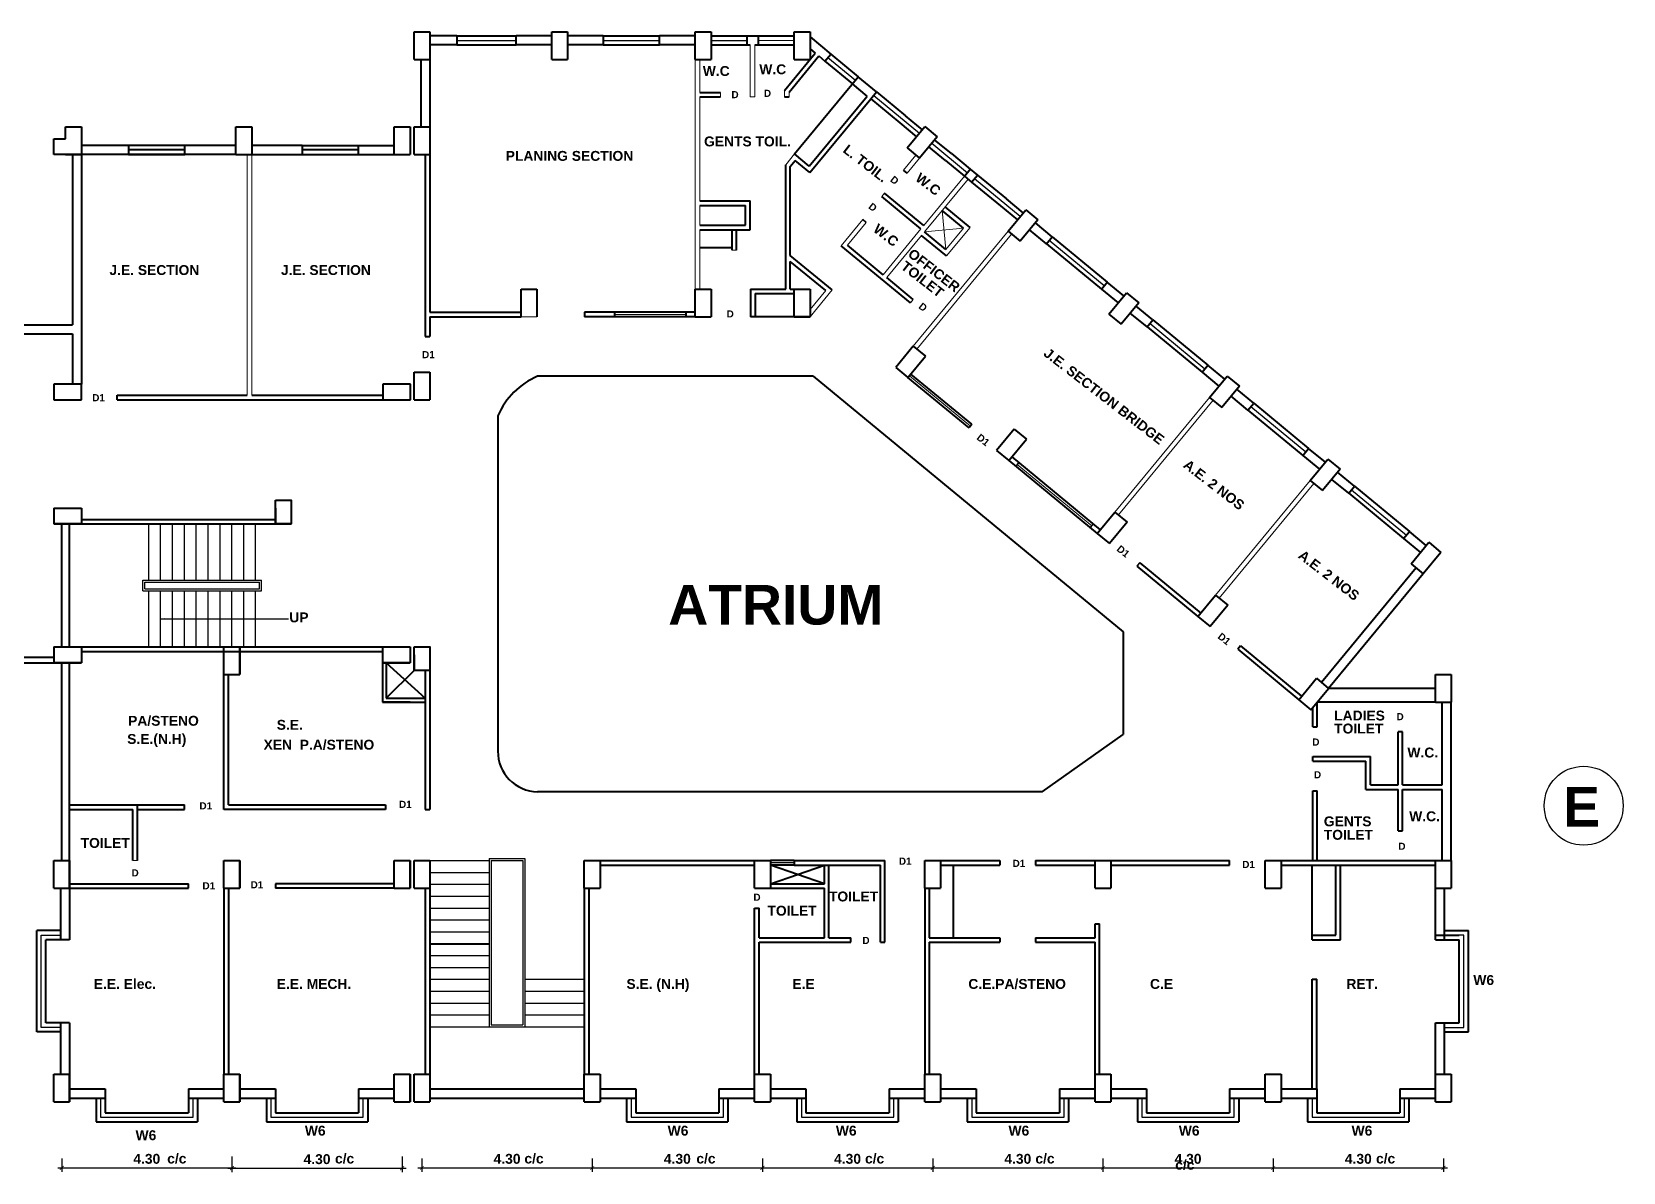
# Model space of a CAD drawing. Header units: inches. Extents: x 1352 to 5457, y 84 to 1168.
# Drawn here: x 2485.74 to 2525.93, y 178.1 to 206.92 of the extents above; entities that cross this region are included whole.
import ezdxf

# ---------------------------------------------------------------- set-up
doc = ezdxf.new("R2010")
doc.units = ezdxf.units.IN
doc.header["$MEASUREMENT"] = 0
doc.header["$PDMODE"] = 35
doc.header["$PDSIZE"] = -0.5
doc.linetypes.add('DASHED2', pattern=[0.375, 0.25, -0.125])
for name, color, linetype, lineweight in [('col', 250, 'Continuous', 40), ('hatch', 250, 'DASHED2', 9), ('text', 250, 'Continuous', 30), ('wall', 7, 'Continuous', 40), ('win', 250, 'Continuous', 30)]:
    doc.layers.add(name, color=color, linetype=linetype, lineweight=lineweight)
doc.styles.get("Standard").update_dxf_attribs({"font": 'arialbd.ttf', "height": 1.5})
doc.dimstyles.get("Standard").update_dxf_attribs({"dimtxt": 0.25, "dimasz": 0.1, "dimexe": 0.1, "dimexo": 0.1, "dimgap": 0.1, "dimtad": 1, "dimzin": 0, "dimdsep": 46, "dimtxsty": 'Standard', "dimblk": 'ARCHTICK', "dimcen": 0.1, "dimdle": 0.1, "dimclrd": 256, "dimadec": 0, "dimazin": 0, "dimtfac": 1, "dimtofl": 0, "dimtmove": 2, "dimatfit": 3, "dimfxl": 1, "dimtolj": 1, "dimtzin": 0, "dimlwd": -1, "dimarcsym": 0})

# ---------------------------------------------------------------- blocks, each defined once
blk = doc.blocks.new('_ArchTick')
at = {"color": 0, "linetype": 'ByBlock', "const_width": 0.15}
blk.add_lwpolyline([(-0.5, -0.5), (0.5, 0.5)], dxfattribs=at)
blk = doc.blocks.new('*D462')
at = {"layer": 'Defpoints', "color": 0, "linetype": 'Continuous', "transparency": 16777216}
for p in [(2486.491, 178.548), (2490.791, 178.548), (2490.791, 178.208)]:
    blk.add_point(p, dxfattribs=at)
at = {"layer": 'text', "linetype": 'Continuous', "transparency": 16777216}
blk.add_line((2486.391, 178.208), (2490.891, 178.208), dxfattribs=at)
at = {"layer": 'text', "color": 0, "linetype": 'Continuous', "lineweight": -2, "transparency": 16777216}
for p, q in [((2486.491, 178.448), (2486.491, 178.108)), ((2490.791, 178.448), (2490.791, 178.108))]:
    blk.add_line(p, q, dxfattribs=at)
at = {"layer": 'text', "linetype": 'Continuous', "transparency": 16777216, "xscale": 0.1, "yscale": 0.1, "zscale": 0.1, "rotation": 180}
blk.add_blockref('_ArchTick', (2486.491, 178.208), dxfattribs=at)
at = {"layer": 'text', "linetype": 'Continuous', "transparency": 16777216, "xscale": 0.1, "yscale": 0.1, "zscale": 0.1}
blk.add_blockref('_ArchTick', (2490.791, 178.208), dxfattribs=at)
at = {"layer": 'text', "color": 0, "linetype": 'Continuous', "transparency": 16777216, "insert": (2488.641, 178.436), "char_height": 0.25, "attachment_point": 5}
blk.add_mtext('\\A1;4.30', dxfattribs=at)
blk = doc.blocks.new('*D463')
at = {"layer": 'Defpoints', "color": 0, "linetype": 'Continuous', "transparency": 16777216}
for p in [(2495.591, 178.548), (2499.891, 178.548), (2499.891, 178.208)]:
    blk.add_point(p, dxfattribs=at)
at = {"layer": 'text', "linetype": 'Continuous', "transparency": 16777216}
blk.add_line((2495.491, 178.208), (2499.991, 178.208), dxfattribs=at)
at = {"layer": 'text', "color": 0, "linetype": 'Continuous', "lineweight": -2, "transparency": 16777216}
for p, q in [((2495.591, 178.448), (2495.591, 178.108)), ((2499.891, 178.448), (2499.891, 178.108))]:
    blk.add_line(p, q, dxfattribs=at)
at = {"layer": 'text', "linetype": 'Continuous', "transparency": 16777216, "xscale": 0.1, "yscale": 0.1, "zscale": 0.1, "rotation": 180}
blk.add_blockref('_ArchTick', (2495.591, 178.208), dxfattribs=at)
at = {"layer": 'text', "linetype": 'Continuous', "transparency": 16777216, "xscale": 0.1, "yscale": 0.1, "zscale": 0.1}
blk.add_blockref('_ArchTick', (2499.891, 178.208), dxfattribs=at)
at = {"layer": 'text', "color": 0, "linetype": 'Continuous', "transparency": 16777216, "insert": (2497.741, 178.436), "char_height": 0.25, "attachment_point": 5}
blk.add_mtext('\\A1;4.30', dxfattribs=at)
blk = doc.blocks.new('*D464')
at = {"layer": 'Defpoints', "color": 0, "linetype": 'Continuous', "transparency": 16777216}
for p in [(2499.891, 178.548), (2504.191, 178.548), (2504.191, 178.208)]:
    blk.add_point(p, dxfattribs=at)
at = {"layer": 'text', "linetype": 'Continuous', "transparency": 16777216}
blk.add_line((2499.791, 178.208), (2504.291, 178.208), dxfattribs=at)
at = {"layer": 'text', "color": 0, "linetype": 'Continuous', "lineweight": -2, "transparency": 16777216}
for p, q in [((2499.891, 178.448), (2499.891, 178.108)), ((2504.191, 178.448), (2504.191, 178.108))]:
    blk.add_line(p, q, dxfattribs=at)
at = {"layer": 'text', "linetype": 'Continuous', "transparency": 16777216, "xscale": 0.1, "yscale": 0.1, "zscale": 0.1, "rotation": 180}
blk.add_blockref('_ArchTick', (2499.891, 178.208), dxfattribs=at)
at = {"layer": 'text', "linetype": 'Continuous', "transparency": 16777216, "xscale": 0.1, "yscale": 0.1, "zscale": 0.1}
blk.add_blockref('_ArchTick', (2504.191, 178.208), dxfattribs=at)
at = {"layer": 'text', "color": 0, "linetype": 'Continuous', "transparency": 16777216, "insert": (2502.041, 178.436), "char_height": 0.25, "attachment_point": 5}
blk.add_mtext('\\A1;4.30', dxfattribs=at)
blk = doc.blocks.new('*D465')
at = {"layer": 'Defpoints', "color": 0, "linetype": 'Continuous', "transparency": 16777216}
for p in [(2504.191, 178.548), (2508.491, 178.548), (2508.491, 178.208)]:
    blk.add_point(p, dxfattribs=at)
at = {"layer": 'text', "linetype": 'Continuous', "transparency": 16777216}
blk.add_line((2504.091, 178.208), (2508.591, 178.208), dxfattribs=at)
at = {"layer": 'text', "color": 0, "linetype": 'Continuous', "lineweight": -2, "transparency": 16777216}
for p, q in [((2504.191, 178.448), (2504.191, 178.108)), ((2508.491, 178.448), (2508.491, 178.108))]:
    blk.add_line(p, q, dxfattribs=at)
at = {"layer": 'text', "linetype": 'Continuous', "transparency": 16777216, "xscale": 0.1, "yscale": 0.1, "zscale": 0.1, "rotation": 180}
blk.add_blockref('_ArchTick', (2504.191, 178.208), dxfattribs=at)
at = {"layer": 'text', "linetype": 'Continuous', "transparency": 16777216, "xscale": 0.1, "yscale": 0.1, "zscale": 0.1}
blk.add_blockref('_ArchTick', (2508.491, 178.208), dxfattribs=at)
at = {"layer": 'text', "color": 0, "linetype": 'Continuous', "transparency": 16777216, "insert": (2506.341, 178.436), "char_height": 0.25, "attachment_point": 5}
blk.add_mtext('\\A1;4.30', dxfattribs=at)
blk = doc.blocks.new('*D466')
at = {"layer": 'Defpoints', "color": 0, "linetype": 'Continuous', "transparency": 16777216}
for p in [(2508.491, 178.548), (2512.791, 178.548), (2512.791, 178.208)]:
    blk.add_point(p, dxfattribs=at)
at = {"layer": 'text', "linetype": 'Continuous', "transparency": 16777216}
blk.add_line((2508.391, 178.208), (2512.891, 178.208), dxfattribs=at)
at = {"layer": 'text', "color": 0, "linetype": 'Continuous', "lineweight": -2, "transparency": 16777216}
for p, q in [((2508.491, 178.448), (2508.491, 178.108)), ((2512.791, 178.448), (2512.791, 178.108))]:
    blk.add_line(p, q, dxfattribs=at)
at = {"layer": 'text', "linetype": 'Continuous', "transparency": 16777216, "xscale": 0.1, "yscale": 0.1, "zscale": 0.1, "rotation": 180}
blk.add_blockref('_ArchTick', (2508.491, 178.208), dxfattribs=at)
at = {"layer": 'text', "linetype": 'Continuous', "transparency": 16777216, "xscale": 0.1, "yscale": 0.1, "zscale": 0.1}
blk.add_blockref('_ArchTick', (2512.791, 178.208), dxfattribs=at)
at = {"layer": 'text', "color": 0, "linetype": 'Continuous', "transparency": 16777216, "insert": (2510.641, 178.436), "char_height": 0.25, "attachment_point": 5}
blk.add_mtext('\\A1;4.30', dxfattribs=at)
blk = doc.blocks.new('*D467')
at = {"layer": 'Defpoints', "color": 0, "linetype": 'Continuous', "transparency": 16777216}
for p in [(2512.791, 178.548), (2517.091, 178.548), (2517.091, 178.208)]:
    blk.add_point(p, dxfattribs=at)
at = {"layer": 'text', "linetype": 'Continuous', "transparency": 16777216}
blk.add_line((2512.691, 178.208), (2517.191, 178.208), dxfattribs=at)
at = {"layer": 'text', "color": 0, "linetype": 'Continuous', "lineweight": -2, "transparency": 16777216}
for p, q in [((2512.791, 178.448), (2512.791, 178.108)), ((2517.091, 178.448), (2517.091, 178.108))]:
    blk.add_line(p, q, dxfattribs=at)
at = {"layer": 'text', "linetype": 'Continuous', "transparency": 16777216, "xscale": 0.1, "yscale": 0.1, "zscale": 0.1, "rotation": 180}
blk.add_blockref('_ArchTick', (2512.791, 178.208), dxfattribs=at)
at = {"layer": 'text', "linetype": 'Continuous', "transparency": 16777216, "xscale": 0.1, "yscale": 0.1, "zscale": 0.1}
blk.add_blockref('_ArchTick', (2517.091, 178.208), dxfattribs=at)
at = {"layer": 'text', "color": 0, "linetype": 'Continuous', "transparency": 16777216, "insert": (2514.941, 178.436), "char_height": 0.25, "attachment_point": 5}
blk.add_mtext('\\A1;4.30', dxfattribs=at)
blk = doc.blocks.new('*D468')
at = {"layer": 'Defpoints', "color": 0, "linetype": 'Continuous', "transparency": 16777216}
for p in [(2517.091, 178.548), (2521.391, 178.548), (2521.391, 178.208)]:
    blk.add_point(p, dxfattribs=at)
at = {"layer": 'text', "linetype": 'Continuous', "transparency": 16777216}
blk.add_line((2516.991, 178.208), (2521.491, 178.208), dxfattribs=at)
at = {"layer": 'text', "color": 0, "linetype": 'Continuous', "lineweight": -2, "transparency": 16777216}
for p, q in [((2517.091, 178.448), (2517.091, 178.108)), ((2521.391, 178.448), (2521.391, 178.108))]:
    blk.add_line(p, q, dxfattribs=at)
at = {"layer": 'text', "linetype": 'Continuous', "transparency": 16777216, "xscale": 0.1, "yscale": 0.1, "zscale": 0.1, "rotation": 180}
blk.add_blockref('_ArchTick', (2517.091, 178.208), dxfattribs=at)
at = {"layer": 'text', "linetype": 'Continuous', "transparency": 16777216, "xscale": 0.1, "yscale": 0.1, "zscale": 0.1}
blk.add_blockref('_ArchTick', (2521.391, 178.208), dxfattribs=at)
at = {"layer": 'text', "color": 0, "linetype": 'Continuous', "transparency": 16777216, "insert": (2519.241, 178.436), "char_height": 0.25, "attachment_point": 5}
blk.add_mtext('\\A1;4.30', dxfattribs=at)
blk = doc.blocks.new('*D469')
at = {"layer": 'Defpoints', "color": 0, "linetype": 'Continuous', "transparency": 16777216}
for p in [(2490.791, 178.596), (2495.091, 178.596), (2495.091, 178.2)]:
    blk.add_point(p, dxfattribs=at)
at = {"layer": 'text', "color": 0, "linetype": 'Continuous', "lineweight": -2, "transparency": 16777216}
for p, q in [((2490.791, 178.496), (2490.791, 178.1)), ((2495.091, 178.496), (2495.091, 178.1))]:
    blk.add_line(p, q, dxfattribs=at)
at = {"layer": 'text', "linetype": 'Continuous', "transparency": 16777216}
blk.add_line((2490.691, 178.2), (2495.191, 178.2), dxfattribs=at)
at = {"layer": 'text', "linetype": 'Continuous', "transparency": 16777216, "xscale": 0.1, "yscale": 0.1, "zscale": 0.1, "rotation": 180}
blk.add_blockref('_ArchTick', (2490.791, 178.2), dxfattribs=at)
at = {"layer": 'text', "linetype": 'Continuous', "transparency": 16777216, "xscale": 0.1, "yscale": 0.1, "zscale": 0.1}
blk.add_blockref('_ArchTick', (2495.091, 178.2), dxfattribs=at)
at = {"layer": 'text', "color": 0, "linetype": 'Continuous', "transparency": 16777216, "insert": (2492.941, 178.428), "char_height": 0.25, "attachment_point": 5}
blk.add_mtext('\\A1;4.30', dxfattribs=at)

msp = doc.modelspace()

# ---------------------------------------------------------------- linework, layer by layer
at = {"layer": 'col'}
for p, q in [((2495.391, 206.915), (2495.791, 206.915)), ((2495.391, 206.215), (2495.391, 206.915)), ((2495.791, 206.915), (2495.791, 206.215)), ((2498.869, 206.915), (2499.269, 206.915)), ((2498.869, 206.215), (2498.869, 206.915)), ((2499.269, 206.915), (2499.269, 206.215)), ((2502.493, 206.913), (2502.893, 206.913)), ((2502.493, 206.213), (2502.493, 206.913)), ((2502.893, 206.913), (2502.893, 206.213)), ((2504.993, 206.915), (2505.393, 206.915)), ((2504.993, 206.215), (2504.993, 206.915)), ((2505.393, 206.915), (2505.393, 206.215)), ((2495.391, 206.215), (2495.791, 206.215)), ((2495.391, 206.215), (2495.791, 206.215)), ((2498.869, 206.215), (2499.269, 206.215)), ((2498.869, 206.215), (2499.269, 206.215)), ((2502.493, 206.213), (2502.893, 206.213)), ((2504.749, 205.435), (2505.527, 206.377)), ((2504.864, 205.394), (2505.615, 206.304)), ((2504.993, 206.215), (2505.393, 206.215)), ((2505.771, 206.175), (2505.918, 206.352)), ((2505.001, 203.828), (2506.612, 205.779)), ((2506.928, 205.22), (2507.075, 205.397)), ((2505.375, 203.519), (2506.84, 205.293)), ((2505.391, 203.357), (2506.928, 205.22)), ((2486.291, 203.815), (2486.291, 204.215)), ((2486.291, 204.215), (2486.591, 204.215)), ((2486.591, 204.515), (2486.991, 204.515)), ((2486.591, 204.215), (2486.591, 204.515)), ((2486.991, 204.515), (2486.991, 203.815)), ((2490.893, 204.515), (2491.293, 204.515)), ((2490.893, 203.815), (2490.893, 204.515)), ((2491.293, 204.515), (2491.293, 203.815)), ((2494.891, 204.515), (2495.291, 204.515)), ((2494.891, 203.815), (2494.891, 204.515)), ((2495.291, 204.515), (2495.291, 203.815)), ((2495.391, 204.515), (2495.791, 204.515)), ((2495.391, 203.815), (2495.391, 204.515)), ((2495.791, 204.515), (2495.791, 199.83)), ((2507.85, 203.98), (2508.295, 204.519)), ((2508.604, 204.265), (2508.158, 203.725)), ((2508.295, 204.519), (2508.604, 204.265)), ((2486.991, 203.815), (2486.291, 203.815)), ((2486.591, 203.815), (2486.991, 203.815)), ((2486.591, 203.815), (2486.991, 203.815)), ((2490.893, 203.815), (2491.293, 203.815)), ((2490.893, 203.815), (2494.891, 203.815)), ((2494.891, 203.815), (2495.291, 203.815)), ((2494.891, 203.815), (2495.291, 203.815)), ((2495.391, 203.815), (2495.791, 203.815)), ((2495.391, 203.815), (2495.791, 203.815)), ((2495.676, 203.815), (2495.676, 199.215)), ((2507.85, 203.98), (2508.158, 203.725)), ((2504.778, 200.415), (2504.778, 203.557)), ((2504.893, 203.516), (2505.017, 203.666)), ((2504.893, 201.264), (2504.893, 203.516)), ((2502.608, 202.645), (2503.878, 202.645)), ((2503.878, 201.915), (2503.878, 202.645)), ((2502.608, 202.53), (2503.763, 202.53)), ((2503.763, 202.03), (2503.763, 202.53)), ((2510.394, 201.879), (2510.84, 202.419)), ((2510.84, 202.419), (2511.149, 202.164)), ((2502.608, 202.03), (2503.763, 202.03)), ((2502.608, 201.915), (2503.878, 201.915)), ((2503.424, 201.395), (2503.424, 201.915)), ((2503.539, 201.395), (2503.539, 201.915)), ((2510.394, 201.879), (2510.703, 201.624)), ((2511.149, 202.164), (2510.703, 201.624)), ((2502.608, 201.465), (2503.424, 201.465)), ((2504.893, 200.415), (2504.893, 201.115)), ((2498.093, 200.415), (2498.493, 200.415)), ((2498.093, 199.715), (2498.093, 200.415)), ((2498.493, 200.415), (2498.493, 199.715)), ((2502.493, 200.415), (2502.893, 200.415)), ((2502.493, 199.715), (2502.493, 200.415)), ((2502.893, 200.415), (2502.893, 199.715)), ((2503.893, 200.415), (2504.778, 200.415)), ((2503.893, 200.415), (2503.893, 199.715)), ((2504.008, 200.3), (2504.993, 200.3)), ((2504.008, 200.3), (2504.008, 199.715)), ((2504.893, 200.415), (2505.393, 200.415)), ((2504.993, 199.715), (2504.993, 200.415)), ((2505.393, 200.415), (2505.393, 199.715)), ((2512.939, 199.778), (2513.385, 200.318)), ((2513.385, 200.318), (2513.694, 200.063)), ((2495.791, 199.83), (2498.093, 199.83)), ((2499.693, 199.83), (2499.693, 199.715)), ((2500.453, 199.83), (2500.453, 199.715)), ((2502.263, 199.715), (2502.263, 199.83)), ((2512.939, 199.778), (2513.248, 199.524)), ((2513.694, 200.063), (2513.248, 199.524)), ((2495.791, 199.715), (2498.093, 199.715)), ((2495.791, 199.715), (2495.791, 199.215)), ((2502.493, 199.715), (2502.893, 199.715)), ((2504.993, 199.715), (2505.393, 199.715)), ((2495.676, 199.215), (2495.791, 199.215)), ((2508.001, 198.973), (2507.557, 198.432)), ((2508.001, 198.973), (2508.31, 198.719)), ((2507.866, 198.178), (2508.31, 198.719)), ((2495.391, 198.315), (2495.791, 198.315)), ((2495.391, 197.615), (2495.391, 198.315)), ((2495.791, 198.315), (2495.791, 197.615)), ((2507.557, 198.432), (2507.866, 198.178)), ((2515.484, 197.677), (2515.93, 198.217)), ((2515.93, 198.217), (2516.239, 197.963)), ((2486.991, 198.015), (2486.291, 198.015)), ((2486.291, 198.015), (2486.291, 197.615)), ((2486.991, 197.615), (2486.991, 198.015)), ((2495.303, 198.015), (2494.603, 198.015)), ((2494.603, 198.015), (2494.603, 197.615)), ((2495.303, 197.615), (2495.303, 198.015)), ((2516.239, 197.963), (2515.793, 197.423)), ((2486.291, 197.615), (2486.991, 197.615)), ((2487.891, 197.615), (2487.891, 197.73)), ((2487.891, 197.73), (2491.178, 197.73)), ((2487.891, 197.615), (2495.303, 197.615)), ((2491.293, 197.73), (2494.603, 197.73)), ((2495.391, 197.615), (2495.791, 197.615)), ((2495.391, 197.615), (2495.791, 197.615)), ((2495.391, 197.615), (2495.791, 197.615)), ((2515.484, 197.677), (2515.793, 197.423)), ((2509.484, 196.997), (2509.411, 196.908)), ((2510.551, 196.878), (2510.106, 196.337)), ((2510.415, 196.083), (2510.86, 196.624)), ((2510.551, 196.878), (2510.86, 196.624)), ((2510.106, 196.337), (2510.415, 196.083)), ((2510.593, 195.937), (2510.666, 196.025)), ((2518.029, 195.577), (2518.475, 196.117)), ((2518.783, 195.862), (2518.338, 195.322)), ((2518.475, 196.117), (2518.783, 195.862)), ((2518.029, 195.577), (2518.338, 195.322)), ((2486.291, 194.879), (2486.291, 194.479)), ((2486.291, 194.879), (2486.991, 194.879)), ((2486.991, 194.879), (2486.991, 194.479)), ((2491.891, 194.879), (2491.891, 194.479)), ((2512.647, 194.24), (2513.093, 194.78)), ((2513.093, 194.78), (2513.401, 194.526)), ((2486.291, 194.479), (2486.991, 194.479)), ((2486.991, 194.479), (2486.291, 194.479)), ((2512.47, 194.387), (2512.543, 194.475)), ((2512.647, 194.24), (2512.956, 193.986)), ((2512.647, 194.24), (2512.956, 193.986)), ((2513.401, 194.526), (2512.956, 193.986)), ((2520.574, 193.476), (2521.02, 194.016)), ((2521.328, 193.761), (2520.883, 193.221)), ((2521.02, 194.016), (2521.328, 193.761)), ((2513.723, 193.501), (2513.65, 193.413)), ((2520.574, 193.476), (2520.883, 193.221)), ((2515.192, 192.14), (2515.638, 192.679)), ((2515.638, 192.679), (2515.946, 192.425)), ((2515.192, 192.14), (2515.501, 191.885)), ((2515.192, 192.14), (2515.501, 191.885)), ((2515.946, 192.425), (2515.501, 191.885)), ((2486.291, 191.374), (2486.291, 190.974)), ((2486.291, 191.374), (2486.991, 191.374)), ((2486.991, 191.374), (2486.991, 190.974)), ((2490.591, 191.374), (2490.991, 191.374)), ((2490.591, 190.674), (2490.591, 191.374)), ((2490.991, 190.674), (2490.991, 191.374)), ((2490.991, 191.374), (2490.991, 190.674)), ((2494.591, 191.374), (2494.591, 190.974)), ((2494.591, 191.374), (2495.291, 191.374)), ((2495.291, 191.374), (2495.291, 190.974)), ((2516.268, 191.401), (2516.195, 191.312)), ((2486.291, 190.974), (2486.991, 190.974)), ((2486.991, 190.974), (2486.291, 190.974)), ((2494.591, 190.974), (2495.291, 190.974)), ((2495.291, 190.974), (2494.591, 190.974)), ((2495.391, 191.174), (2495.391, 190.774)), ((2490.591, 190.674), (2490.991, 190.674)), ((2517.737, 190.039), (2518.183, 190.579)), ((2518.183, 190.579), (2518.491, 190.324)), ((2521.191, 190.674), (2521.591, 190.674)), ((2521.191, 189.974), (2521.191, 190.674)), ((2521.591, 190.674), (2521.591, 189.974)), ((2518.046, 189.784), (2518.491, 190.324)), ((2495.291, 189.974), (2494.591, 189.974)), ((2517.737, 190.039), (2518.046, 189.784)), ((2517.737, 190.039), (2518.046, 189.784)), ((2521.191, 189.974), (2521.591, 189.974)), ((2486.291, 185.974), (2486.691, 185.974)), ((2486.291, 185.274), (2486.291, 185.974)), ((2486.691, 185.274), (2486.691, 185.974)), ((2486.691, 185.974), (2486.691, 185.274)), ((2490.591, 185.974), (2490.991, 185.974)), ((2490.591, 185.274), (2490.591, 185.974)), ((2490.991, 185.274), (2490.991, 185.974)), ((2490.991, 185.974), (2490.991, 185.274)), ((2494.891, 185.974), (2495.291, 185.974)), ((2494.891, 185.274), (2494.891, 185.974)), ((2495.291, 185.274), (2495.291, 185.974)), ((2495.291, 185.974), (2495.291, 185.274)), ((2495.391, 185.974), (2495.791, 185.974)), ((2495.391, 185.274), (2495.391, 185.974)), ((2495.791, 185.974), (2495.791, 185.274)), ((2499.691, 185.974), (2500.091, 185.974)), ((2499.691, 185.274), (2499.691, 185.974)), ((2500.091, 185.974), (2500.091, 185.274)), ((2503.991, 185.974), (2504.391, 185.974)), ((2503.991, 185.274), (2503.991, 185.974)), ((2504.391, 185.974), (2504.391, 185.274)), ((2508.291, 185.974), (2508.691, 185.974)), ((2508.291, 185.274), (2508.291, 185.974)), ((2508.691, 185.974), (2508.691, 185.274)), ((2512.591, 185.974), (2512.991, 185.974)), ((2512.591, 185.274), (2512.591, 185.974)), ((2512.991, 185.974), (2512.991, 185.274)), ((2515.991, 185.859), (2515.991, 185.974)), ((2516.891, 185.974), (2517.291, 185.974)), ((2516.891, 185.274), (2516.891, 185.974)), ((2517.291, 185.974), (2517.291, 185.274)), ((2521.191, 185.974), (2521.591, 185.974)), ((2521.191, 185.274), (2521.191, 185.974)), ((2521.591, 185.974), (2521.591, 185.274)), ((2486.291, 185.274), (2486.691, 185.274)), ((2490.591, 185.274), (2490.991, 185.274)), ((2494.891, 185.274), (2495.291, 185.274)), ((2495.391, 185.274), (2495.791, 185.274)), ((2499.691, 185.274), (2500.091, 185.274)), ((2503.991, 185.274), (2504.391, 185.274)), ((2508.291, 185.274), (2508.691, 185.274)), ((2512.591, 185.274), (2512.991, 185.274)), ((2516.891, 185.274), (2517.291, 185.274)), ((2521.191, 185.274), (2521.591, 185.274)), ((2486.291, 180.574), (2486.691, 180.574)), ((2486.291, 179.874), (2486.291, 180.574)), ((2486.691, 179.874), (2486.691, 180.574)), ((2486.691, 180.574), (2486.691, 179.874)), ((2490.591, 180.574), (2490.991, 180.574)), ((2490.591, 179.874), (2490.591, 180.574)), ((2490.991, 179.874), (2490.991, 180.574)), ((2490.991, 180.574), (2490.991, 179.874)), ((2494.891, 180.574), (2495.291, 180.574)), ((2494.891, 179.874), (2494.891, 180.574)), ((2495.291, 179.874), (2495.291, 180.574)), ((2495.291, 180.574), (2495.291, 179.874)), ((2495.391, 180.574), (2495.791, 180.574)), ((2495.391, 179.874), (2495.391, 180.574)), ((2495.791, 180.574), (2495.791, 179.874)), ((2499.691, 180.574), (2500.091, 180.574)), ((2499.691, 179.874), (2499.691, 180.574)), ((2500.091, 180.574), (2500.091, 179.874)), ((2503.991, 180.574), (2504.391, 180.574)), ((2503.991, 179.874), (2503.991, 180.574)), ((2504.391, 180.574), (2504.391, 179.874)), ((2508.291, 180.574), (2508.691, 180.574)), ((2508.291, 179.874), (2508.291, 180.574)), ((2508.691, 180.574), (2508.691, 179.874)), ((2512.591, 180.574), (2512.991, 180.574)), ((2512.591, 179.874), (2512.591, 180.574)), ((2512.991, 180.574), (2512.991, 179.874)), ((2516.891, 180.574), (2517.291, 180.574)), ((2516.891, 179.874), (2516.891, 180.574)), ((2517.291, 180.574), (2517.291, 179.874)), ((2521.191, 180.574), (2521.591, 180.574)), ((2521.191, 179.874), (2521.191, 180.574)), ((2521.591, 180.574), (2521.591, 179.874)), ((2486.291, 179.874), (2486.691, 179.874)), ((2490.591, 179.874), (2490.991, 179.874)), ((2494.891, 179.874), (2495.291, 179.874)), ((2495.391, 179.874), (2495.791, 179.874)), ((2499.691, 179.874), (2500.091, 179.874)), ((2503.991, 179.874), (2504.391, 179.874)), ((2508.291, 179.874), (2508.691, 179.874)), ((2512.591, 179.874), (2512.991, 179.874)), ((2516.891, 179.874), (2517.291, 179.874)), ((2521.191, 179.874), (2521.591, 179.874))]:
    msp.add_line(p, q, dxfattribs=at)
for points in [[(2491.891, 195.079), (2492.291, 195.079), (2492.291, 194.479), (2491.891, 194.479)], [(2495.391, 191.374), (2495.791, 191.374), (2495.791, 190.774), (2495.391, 190.774)]]:
    msp.add_lwpolyline(points, close=True, dxfattribs=at)
at = {"layer": 'hatch', "linetype": 'ByBlock'}
for p, q in [((2502.493, 206.213), (2502.493, 200.415)), ((2502.608, 206.213), (2502.608, 205.383)), ((2503.884, 206.584), (2503.884, 205.269)), ((2503.999, 206.584), (2503.999, 205.269)), ((2504.749, 205.435), (2504.749, 205.269)), ((2504.864, 205.394), (2504.864, 205.27)), ((2502.608, 205.268), (2502.608, 202.645)), ((2503.134, 205.384), (2503.134, 205.269)), ((2503.884, 205.269), (2503.999, 205.269)), ((2491.178, 203.815), (2491.178, 197.73)), ((2491.293, 203.815), (2491.293, 197.73)), ((2504.778, 203.557), (2505.001, 203.828)), ((2507.754, 203.417), (2508.069, 203.798)), ((2507.843, 203.344), (2508.158, 203.725)), ((2508.27, 202.022), (2509.296, 203.266)), ((2508.285, 201.861), (2509.385, 203.192)), ((2507.204, 202.75), (2507.277, 202.838)), ((2502.608, 202.53), (2502.608, 202.03)), ((2508.826, 201.416), (2508.731, 202.401)), ((2502.608, 201.915), (2502.608, 200.415)), ((2506.176, 201.504), (2506.726, 202.171)), ((2506.338, 201.52), (2506.815, 202.098)), ((2507.242, 200.777), (2508.194, 201.936)), ((2508.001, 198.973), (2510.398, 201.876)), ((2508.09, 198.9), (2510.486, 201.803)), ((2508.285, 201.861), (2509.272, 201.956)), ((2508.826, 201.416), (2509.272, 201.956)), ((2508.842, 201.255), (2509.434, 201.972)), ((2503.424, 201.395), (2503.539, 201.395)), ((2507.331, 200.704), (2508.212, 201.772)), ((2505.393, 199.715), (2505.953, 200.393)), ((2505.393, 199.896), (2505.791, 200.377)), ((2500.453, 199.773), (2502.263, 199.773)), ((2507.929, 200.063), (2508.002, 200.152)), ((2498.093, 199.715), (2498.493, 199.715)), ((2495.791, 197.615), (2495.791, 198.315)), ((2509.447, 196.953), (2507.905, 198.225)), ((2513.093, 194.78), (2515.484, 197.677)), ((2513.182, 194.707), (2515.573, 197.604)), ((2510.629, 195.981), (2512.507, 194.431)), ((2515.638, 192.679), (2518.029, 195.577)), ((2515.727, 192.606), (2518.118, 195.503)), ((2488.291, 185.974), (2488.406, 185.974))]:
    msp.add_line(p, q, dxfattribs=at)
at = {"layer": 'text'}
msp.add_circle((2524.934, 187.361), 0.997, dxfattribs=at)
at = {"layer": 'wall', "linetype": 'Continuous'}
for p, q in [((2496.476, 206.815), (2495.791, 206.815)), ((2496.476, 206.815), (2496.476, 206.585)), ((2496.476, 206.815), (2497.969, 206.815)), ((2497.969, 206.585), (2497.969, 206.815)), ((2498.869, 206.815), (2497.969, 206.815)), ((2500.169, 206.815), (2499.269, 206.815)), ((2500.169, 206.815), (2500.169, 206.585)), ((2500.169, 206.815), (2501.593, 206.815)), ((2501.593, 206.584), (2501.593, 206.814)), ((2502.493, 206.813), (2501.593, 206.814)), ((2502.893, 206.813), (2503.793, 206.814)), ((2503.793, 206.814), (2503.793, 206.584)), ((2503.793, 206.814), (2504.093, 206.814)), ((2504.093, 206.814), (2504.993, 206.815)), ((2504.093, 206.584), (2504.093, 206.814)), ((2505.393, 206.785), (2505.918, 206.352)), ((2495.561, 206.215), (2495.561, 204.515)), ((2496.476, 206.585), (2495.791, 206.585)), ((2495.791, 206.215), (2495.791, 204.515)), ((2496.476, 206.585), (2497.969, 206.585)), ((2498.869, 206.585), (2497.969, 206.585)), ((2500.169, 206.585), (2499.269, 206.585)), ((2500.169, 206.585), (2501.593, 206.584)), ((2502.493, 206.583), (2501.593, 206.584)), ((2502.893, 206.583), (2503.793, 206.584)), ((2503.793, 206.584), (2503.884, 206.584)), ((2503.999, 206.584), (2504.093, 206.584)), ((2504.093, 206.584), (2504.993, 206.585)), ((2505.393, 206.487), (2505.527, 206.377)), ((2505.615, 206.304), (2505.771, 206.175)), ((2505.918, 206.352), (2506.612, 205.779)), ((2505.771, 206.175), (2506.466, 205.602)), ((2506.84, 205.293), (2506.466, 205.602)), ((2507.075, 205.397), (2506.612, 205.779)), ((2507.075, 205.397), (2507.807, 204.792)), ((2502.608, 205.383), (2503.134, 205.384)), ((2502.608, 205.268), (2503.134, 205.269)), ((2504.749, 205.27), (2504.864, 205.27)), ((2506.928, 205.22), (2507.661, 204.615)), ((2507.661, 204.615), (2508.085, 204.265)), ((2508.231, 204.442), (2507.807, 204.792)), ((2508.964, 203.838), (2508.54, 204.188)), ((2486.761, 203.815), (2486.761, 199.515)), ((2490.893, 204.045), (2486.991, 204.045)), ((2490.893, 203.815), (2486.991, 203.815)), ((2486.991, 203.815), (2486.991, 198.015)), ((2488.18, 204.045), (2488.18, 203.833)), ((2488.18, 204.042), (2488.18, 203.812)), ((2488.18, 203.815), (2489.603, 203.814)), ((2489.603, 203.835), (2489.603, 204.045)), ((2489.603, 203.814), (2489.603, 204.045)), ((2492.568, 204.045), (2491.293, 204.045)), ((2492.568, 204.045), (2492.568, 203.833)), ((2492.568, 204.045), (2494.891, 204.045)), ((2492.568, 204.042), (2492.568, 203.812)), ((2492.568, 203.815), (2493.991, 203.814)), ((2493.991, 203.835), (2493.991, 204.045)), ((2493.991, 203.814), (2493.991, 204.045)), ((2505.375, 203.519), (2505.001, 203.828)), ((2508.818, 203.66), (2508.394, 204.01)), ((2508.964, 203.838), (2509.442, 203.443)), ((2505.391, 203.357), (2505.017, 203.666)), ((2507.843, 203.344), (2507.753, 203.418)), ((2508.818, 203.66), (2509.296, 203.266)), ((2509.296, 203.266), (2509.442, 203.443)), ((2509.442, 203.443), (2509.62, 203.296)), ((2509.296, 203.266), (2509.473, 203.119)), ((2509.473, 203.119), (2509.62, 203.296)), ((2509.473, 203.119), (2510.206, 202.514)), ((2509.62, 203.296), (2510.352, 202.692)), ((2508.194, 201.936), (2507.204, 202.75)), ((2508.27, 202.022), (2507.277, 202.838)), ((2510.776, 202.342), (2510.352, 202.692)), ((2509.272, 201.956), (2508.73, 202.402)), ((2509.434, 201.972), (2508.803, 202.49)), ((2510.206, 202.514), (2510.63, 202.164)), ((2506.815, 202.098), (2506.726, 202.171)), ((2508.121, 201.847), (2508.121, 201.847)), ((2508.826, 201.416), (2508.285, 201.861)), ((2511.363, 201.559), (2510.939, 201.91)), ((2511.509, 201.737), (2511.085, 202.087)), ((2507.929, 200.063), (2506.176, 201.504)), ((2507.242, 200.777), (2506.338, 201.52)), ((2508.842, 201.255), (2508.212, 201.772)), ((2511.363, 201.559), (2511.509, 201.737)), ((2511.363, 201.559), (2512.751, 200.414)), ((2511.509, 201.737), (2512.897, 200.591)), ((2505.953, 200.393), (2504.893, 201.264)), ((2505.791, 200.377), (2504.893, 201.115)), ((2508.002, 200.152), (2507.331, 200.704)), ((2512.751, 200.414), (2512.897, 200.591)), ((2513.321, 200.241), (2512.897, 200.591)), ((2512.751, 200.414), (2513.175, 200.063)), ((2502.493, 199.83), (2499.693, 199.83)), ((2513.908, 199.459), (2513.483, 199.809)), ((2514.054, 199.636), (2513.63, 199.986)), ((2502.493, 199.715), (2499.693, 199.715)), ((2505.393, 199.715), (2503.893, 199.715)), ((2513.908, 199.459), (2514.054, 199.636)), ((2513.908, 199.459), (2515.296, 198.313)), ((2514.054, 199.636), (2515.442, 198.49)), ((2486.761, 199.285), (2486.761, 198.015)), ((2505.476, 198.215), (2498.508, 198.215)), ((2505.476, 198.215), (2513.301, 191.756)), ((2509.411, 196.908), (2507.866, 198.178)), ((2509.484, 196.997), (2507.939, 198.267)), ((2515.296, 198.313), (2515.442, 198.49)), ((2515.296, 198.313), (2515.72, 197.963)), ((2515.866, 198.14), (2515.442, 198.49)), ((2516.599, 197.535), (2516.175, 197.885)), ((2516.453, 197.358), (2516.028, 197.708)), ((2516.453, 197.358), (2516.599, 197.535)), ((2516.453, 197.358), (2517.841, 196.212)), ((2516.599, 197.535), (2517.987, 196.39)), ((2497.508, 197.215), (2497.508, 188.715)), ((2510.488, 196.172), (2512.721, 194.329)), ((2517.841, 196.212), (2517.987, 196.39)), ((2517.841, 196.212), (2518.265, 195.862)), ((2518.411, 196.039), (2517.987, 196.39)), ((2510.415, 196.083), (2512.647, 194.24)), ((2519.144, 195.435), (2518.72, 195.785)), ((2518.998, 195.257), (2518.573, 195.607)), ((2518.998, 195.257), (2519.144, 195.435)), ((2519.144, 195.435), (2520.532, 194.289)), ((2518.998, 195.257), (2520.386, 194.111)), ((2486.991, 194.594), (2491.891, 194.594)), ((2486.491, 191.374), (2486.491, 194.479)), ((2486.691, 191.374), (2486.691, 194.479)), ((2486.991, 194.479), (2492.291, 194.479)), ((2520.386, 194.111), (2520.532, 194.289)), ((2520.956, 193.939), (2520.532, 194.289)), ((2520.386, 194.111), (2520.81, 193.761)), ((2513.65, 193.413), (2515.192, 192.14)), ((2513.723, 193.501), (2515.266, 192.228)), ((2520.705, 193.368), (2518.314, 190.471)), ((2520.883, 193.221), (2518.491, 190.324)), ((2513.301, 191.756), (2513.301, 189.156)), ((2486.991, 191.374), (2494.591, 191.374)), ((2516.268, 191.401), (2517.81, 190.128)), ((2482.163, 191.115), (2486.291, 191.115)), ((2482.163, 190.974), (2486.691, 190.974)), ((2486.491, 185.974), (2486.491, 190.974)), ((2486.691, 185.974), (2486.691, 190.974)), ((2486.991, 191.259), (2494.591, 191.259)), ((2494.591, 190.974), (2494.591, 189.974)), ((2494.691, 190.974), (2494.691, 190.074)), ((2494.691, 190.974), (2495.67, 190.074)), ((2516.195, 191.312), (2517.737, 190.039)), ((2490.591, 187.264), (2490.591, 190.674)), ((2490.706, 187.379), (2490.706, 190.674)), ((2495.391, 190.774), (2494.691, 190.074)), ((2495.67, 190.774), (2495.67, 187.264)), ((2495.791, 190.774), (2495.791, 187.264)), ((2521.191, 190.324), (2518.491, 190.324)), ((2494.591, 189.974), (2495.67, 189.974)), ((2494.691, 190.074), (2495.67, 190.074)), ((2518.091, 189.354), (2518.091, 189.84)), ((2521.191, 189.974), (2518.202, 189.974)), ((2518.206, 189.354), (2518.206, 189.979)), ((2521.361, 187.889), (2521.361, 189.974)), ((2521.591, 185.974), (2521.591, 189.974)), ((2518.091, 189.354), (2518.206, 189.354)), ((2511.258, 187.715), (2513.301, 189.156)), ((2520.246, 187.889), (2520.246, 189.224)), ((2520.361, 189.224), (2520.246, 189.224)), ((2520.361, 187.889), (2520.361, 189.224)), ((2518.091, 188.604), (2519.546, 188.604)), ((2518.091, 188.489), (2518.091, 188.604)), ((2519.546, 187.889), (2519.546, 188.604)), ((2518.091, 188.489), (2519.431, 188.489)), ((2519.431, 187.774), (2519.431, 188.489)), ((2511.258, 187.715), (2498.508, 187.715)), ((2518.091, 187.739), (2518.206, 187.739)), ((2518.091, 185.974), (2518.091, 187.739)), ((2518.206, 185.974), (2518.206, 187.739)), ((2519.431, 187.774), (2520.246, 187.774)), ((2519.546, 187.889), (2520.246, 187.889)), ((2520.246, 186.724), (2520.246, 187.774)), ((2520.361, 187.889), (2521.361, 187.889)), ((2520.361, 187.774), (2521.361, 187.774)), ((2520.361, 186.724), (2520.361, 187.774)), ((2521.361, 185.974), (2521.361, 187.774)), ((2486.691, 187.379), (2488.406, 187.379)), ((2488.406, 185.974), (2488.406, 187.379)), ((2488.406, 187.379), (2489.591, 187.379)), ((2489.591, 187.264), (2489.591, 187.379)), ((2490.706, 187.379), (2494.67, 187.379)), ((2494.67, 187.379), (2494.67, 187.264)), ((2486.691, 187.264), (2488.291, 187.264)), ((2488.291, 185.974), (2488.291, 187.264)), ((2488.406, 187.264), (2489.591, 187.264)), ((2494.67, 187.264), (2490.591, 187.264)), ((2495.67, 187.264), (2495.791, 187.264)), ((2520.246, 186.724), (2520.361, 186.724)), ((2500.091, 185.974), (2503.991, 185.974)), ((2500.091, 185.859), (2503.991, 185.859)), ((2504.391, 185.389), (2505.756, 185.859)), ((2505.756, 185.389), (2504.391, 185.859)), ((2504.991, 185.974), (2504.991, 185.859)), ((2504.991, 185.974), (2507.286, 185.974)), ((2504.991, 185.859), (2507.171, 185.859)), ((2505.756, 185.389), (2505.756, 185.859)), ((2505.871, 184.024), (2505.871, 185.859)), ((2507.171, 183.909), (2507.171, 185.859)), ((2507.286, 183.909), (2507.286, 185.974)), ((2508.691, 185.974), (2510.191, 185.974)), ((2508.691, 185.859), (2510.191, 185.859)), ((2509.006, 185.859), (2509.006, 184.024)), ((2510.191, 185.974), (2510.191, 185.859)), ((2511.091, 185.974), (2512.591, 185.974)), ((2511.091, 185.974), (2511.091, 185.859)), ((2511.091, 185.859), (2512.591, 185.859)), ((2512.991, 185.974), (2515.991, 185.974)), ((2512.991, 185.859), (2515.991, 185.859)), ((2517.291, 185.974), (2521.191, 185.974)), ((2517.291, 185.859), (2521.191, 185.859)), ((2518.076, 183.974), (2518.076, 185.859)), ((2518.676, 184.089), (2518.676, 185.859)), ((2518.791, 183.974), (2518.791, 185.859)), ((2486.691, 185.389), (2489.691, 185.389)), ((2489.691, 185.274), (2489.691, 185.389)), ((2491.891, 185.389), (2491.891, 185.274)), ((2494.891, 185.389), (2491.891, 185.389)), ((2504.391, 185.389), (2505.756, 185.389)), ((2486.461, 185.274), (2486.461, 183.974)), ((2486.691, 185.274), (2486.691, 183.974)), ((2486.691, 185.274), (2489.691, 185.274)), ((2490.591, 185.274), (2490.591, 180.574)), ((2490.706, 185.274), (2490.706, 180.574)), ((2494.891, 185.274), (2491.891, 185.274)), ((2495.676, 185.274), (2495.676, 180.574)), ((2495.791, 185.274), (2495.791, 180.574)), ((2499.691, 185.274), (2499.691, 180.574)), ((2499.806, 185.274), (2499.806, 180.574)), ((2504.391, 185.274), (2505.756, 185.274)), ((2505.756, 184.024), (2505.756, 185.274)), ((2508.291, 185.274), (2508.291, 180.574)), ((2508.406, 185.274), (2508.406, 184.024)), ((2521.191, 183.974), (2521.191, 185.274)), ((2521.421, 183.974), (2521.421, 185.274)), ((2503.991, 180.574), (2503.991, 184.774)), ((2503.991, 184.774), (2504.106, 184.774)), ((2504.106, 184.024), (2504.106, 184.774)), ((2512.591, 184.374), (2512.706, 184.374)), ((2512.591, 184.024), (2512.591, 184.374)), ((2512.706, 180.574), (2512.706, 184.374)), ((2495.791, 183.874), (2497.291, 183.874)), ((2504.106, 184.024), (2505.756, 184.024)), ((2504.106, 180.574), (2504.106, 183.909)), ((2504.106, 183.909), (2506.421, 183.909)), ((2505.871, 184.024), (2506.421, 184.024)), ((2506.421, 183.909), (2506.421, 184.024)), ((2507.171, 183.909), (2507.286, 183.909)), ((2507.171, 183.909), (2507.286, 183.909)), ((2508.406, 184.024), (2510.191, 184.024)), ((2508.406, 183.909), (2510.191, 183.909)), ((2508.406, 183.909), (2508.406, 180.574)), ((2510.191, 184.024), (2510.191, 183.909)), ((2511.091, 184.024), (2512.591, 184.024)), ((2511.091, 184.024), (2511.091, 183.909)), ((2511.091, 183.909), (2512.591, 183.909)), ((2512.591, 180.574), (2512.591, 183.909)), ((2518.076, 184.089), (2518.676, 184.089)), ((2518.076, 183.974), (2518.791, 183.974)), ((2518.076, 182.974), (2518.191, 182.974)), ((2518.076, 180.204), (2518.076, 182.974)), ((2518.191, 180.204), (2518.191, 182.974)), ((2486.461, 181.874), (2486.461, 180.574)), ((2486.691, 181.874), (2486.691, 180.574)), ((2521.191, 180.574), (2521.191, 181.874)), ((2521.421, 180.574), (2521.421, 181.874)), ((2486.691, 180.204), (2487.591, 180.204)), ((2489.691, 180.204), (2490.591, 180.204)), ((2490.991, 180.204), (2491.891, 180.204)), ((2493.991, 180.204), (2494.891, 180.204)), ((2495.791, 180.204), (2499.691, 180.204)), ((2500.091, 180.204), (2500.991, 180.204)), ((2503.091, 180.204), (2503.991, 180.204)), ((2504.391, 180.204), (2505.291, 180.204)), ((2507.391, 180.204), (2508.291, 180.204)), ((2508.691, 180.204), (2509.591, 180.204)), ((2511.691, 180.204), (2512.591, 180.204)), ((2512.991, 180.204), (2513.891, 180.204)), ((2515.991, 180.204), (2516.891, 180.204)), ((2517.291, 180.204), (2518.191, 180.204)), ((2520.291, 180.204), (2521.191, 180.204)), ((2486.691, 179.974), (2487.591, 179.974)), ((2489.691, 179.974), (2490.591, 179.974)), ((2490.991, 179.974), (2491.891, 179.974)), ((2493.991, 179.974), (2494.891, 179.974)), ((2495.791, 179.974), (2499.691, 179.974)), ((2500.091, 179.974), (2500.991, 179.974)), ((2503.091, 179.974), (2503.991, 179.974)), ((2504.391, 179.974), (2505.291, 179.974)), ((2507.391, 179.974), (2508.291, 179.974)), ((2508.691, 179.974), (2509.591, 179.974)), ((2511.691, 179.974), (2512.591, 179.974)), ((2512.991, 179.974), (2513.891, 179.974)), ((2515.991, 179.974), (2516.891, 179.974)), ((2517.291, 179.974), (2518.191, 179.974)), ((2520.291, 179.974), (2521.191, 179.974))]:
    msp.add_line(p, q, dxfattribs=at)
at = {"layer": 'wall'}
for p, q in [((2481.933, 199.515), (2486.761, 199.515)), ((2482.163, 199.285), (2486.761, 199.285)), ((2504.991, 185.974), (2504.391, 185.974)), ((2504.991, 185.859), (2504.391, 185.859)), ((2485.861, 181.644), (2485.861, 184.204)), ((2486.461, 184.204), (2485.861, 184.204)), ((2521.421, 184.204), (2522.021, 184.204)), ((2522.021, 181.644), (2522.021, 184.204)), ((2486.091, 181.874), (2486.091, 183.974)), ((2486.691, 183.974), (2486.091, 183.974)), ((2521.191, 184.089), (2521.791, 184.089)), ((2521.191, 183.974), (2521.791, 183.974)), ((2521.791, 181.874), (2521.791, 183.974)), ((2486.691, 181.874), (2486.091, 181.874)), ((2521.191, 181.874), (2521.791, 181.874)), ((2486.461, 181.644), (2485.861, 181.644)), ((2521.421, 181.644), (2522.021, 181.644)), ((2487.591, 180.204), (2487.591, 179.604)), ((2489.691, 180.204), (2489.691, 179.604)), ((2491.891, 180.204), (2491.891, 179.604)), ((2493.991, 180.204), (2493.991, 179.604)), ((2500.991, 180.204), (2500.991, 179.604)), ((2503.091, 180.204), (2503.091, 179.604)), ((2505.291, 180.204), (2505.291, 179.604)), ((2507.391, 180.204), (2507.391, 179.604)), ((2509.591, 180.204), (2509.591, 179.604)), ((2511.691, 180.204), (2511.691, 179.604)), ((2513.891, 180.204), (2513.891, 179.604)), ((2515.991, 180.204), (2515.991, 179.604)), ((2518.191, 180.204), (2518.191, 179.604)), ((2520.291, 180.204), (2520.291, 179.604)), ((2487.361, 179.974), (2487.361, 179.374)), ((2489.921, 179.974), (2489.921, 179.374)), ((2491.661, 179.974), (2491.661, 179.374)), ((2494.221, 179.974), (2494.221, 179.374)), ((2500.761, 179.974), (2500.761, 179.374)), ((2503.321, 179.974), (2503.321, 179.374)), ((2505.061, 179.974), (2505.061, 179.374)), ((2507.621, 179.974), (2507.621, 179.374)), ((2509.361, 179.974), (2509.361, 179.374)), ((2511.921, 179.974), (2511.921, 179.374)), ((2513.661, 179.974), (2513.661, 179.374)), ((2516.221, 179.974), (2516.221, 179.374)), ((2517.961, 179.974), (2517.961, 179.374)), ((2520.521, 179.974), (2520.521, 179.374)), ((2487.361, 179.374), (2489.921, 179.374)), ((2487.591, 179.604), (2489.691, 179.604)), ((2491.661, 179.374), (2494.221, 179.374)), ((2491.891, 179.604), (2493.991, 179.604)), ((2500.761, 179.374), (2503.321, 179.374)), ((2500.991, 179.604), (2503.091, 179.604)), ((2505.061, 179.374), (2507.621, 179.374)), ((2505.291, 179.604), (2507.391, 179.604)), ((2509.361, 179.374), (2511.921, 179.374)), ((2509.591, 179.604), (2511.691, 179.604)), ((2513.661, 179.374), (2516.221, 179.374)), ((2513.891, 179.604), (2515.991, 179.604)), ((2517.961, 179.374), (2520.521, 179.374)), ((2518.191, 179.604), (2520.291, 179.604))]:
    msp.add_line(p, q, dxfattribs=at)
at = {"layer": 'wall', "linetype": 'Continuous'}
for centre, radius, start, end in [((2499.308, 196.415), 1.969, 113.9562, 156.0438), ((2498.521, 188.728), 1.013, 179.2542, 269.2542)]:
    msp.add_arc(centre, radius, start, end, dxfattribs=at)
at = {"layer": 'win'}
for p, q in [((2496.476, 206.698), (2497.969, 206.699)), ((2500.169, 206.697), (2501.593, 206.699)), ((2502.893, 206.698), (2503.793, 206.699)), ((2504.093, 206.699), (2504.993, 206.7)), ((2505.845, 206.263), (2506.539, 205.691)), ((2507.001, 205.309), (2508.158, 204.354)), ((2488.18, 203.946), (2489.603, 203.947)), ((2488.18, 203.928), (2489.603, 203.929)), ((2492.568, 203.946), (2493.991, 203.947)), ((2492.568, 203.928), (2493.991, 203.929)), ((2508.467, 204.099), (2509.369, 203.354)), ((2509.546, 203.208), (2510.703, 202.253)), ((2511.436, 201.648), (2512.824, 200.502)), ((2513.981, 199.547), (2515.369, 198.402)), ((2516.526, 197.447), (2517.914, 196.301)), ((2519.071, 195.346), (2520.459, 194.2)), ((2488.691, 193.059), (2488.691, 194.479)), ((2488.991, 193.059), (2488.991, 194.479)), ((2489.291, 193.059), (2489.291, 194.479)), ((2489.591, 193.059), (2489.591, 194.479)), ((2489.891, 193.059), (2489.891, 194.479)), ((2490.191, 193.059), (2490.191, 194.479)), ((2490.491, 193.059), (2490.491, 194.479)), ((2490.791, 193.059), (2490.791, 194.479)), ((2491.091, 193.059), (2491.091, 194.479)), ((2491.391, 193.059), (2491.391, 194.479)), ((2488.541, 192.794), (2488.541, 193.059)), ((2488.541, 193.059), (2491.541, 193.059)), ((2488.541, 193.059), (2491.541, 193.059)), ((2488.591, 192.844), (2488.591, 193.009)), ((2488.591, 193.009), (2491.491, 193.009)), ((2491.491, 192.844), (2491.491, 193.009)), ((2491.541, 192.794), (2491.541, 193.059)), ((2488.541, 192.794), (2491.541, 192.794)), ((2488.541, 192.794), (2491.541, 192.794)), ((2488.591, 192.844), (2491.491, 192.844)), ((2488.691, 191.374), (2488.691, 192.794)), ((2488.991, 191.374), (2488.991, 192.794)), ((2489.291, 191.374), (2489.291, 192.794)), ((2489.591, 191.374), (2489.591, 192.794)), ((2489.891, 191.374), (2489.891, 192.794)), ((2490.191, 191.374), (2490.191, 192.794)), ((2490.491, 191.374), (2490.491, 192.794)), ((2490.791, 191.374), (2490.791, 192.794)), ((2491.091, 191.374), (2491.091, 192.794)), ((2491.391, 191.374), (2491.391, 192.794)), ((2495.791, 185.974), (2497.291, 185.974)), ((2497.291, 186.024), (2497.291, 181.774)), ((2497.291, 186.024), (2498.191, 186.024)), ((2497.341, 185.974), (2497.341, 181.824)), ((2497.341, 185.974), (2498.141, 185.974)), ((2498.141, 185.974), (2498.141, 181.824)), ((2498.191, 186.024), (2498.191, 181.774)), ((2504.991, 185.917), (2504.391, 185.917)), ((2495.791, 185.674), (2497.291, 185.674)), ((2495.791, 185.374), (2497.291, 185.374)), ((2495.791, 185.074), (2497.291, 185.074)), ((2495.791, 184.774), (2497.291, 184.774)), ((2485.976, 181.759), (2485.976, 184.093)), ((2485.976, 184.093), (2486.461, 184.093)), ((2495.791, 184.474), (2497.291, 184.474)), ((2495.791, 184.174), (2497.291, 184.174)), ((2521.906, 184.093), (2521.421, 184.093)), ((2521.906, 181.759), (2521.906, 184.093)), ((2495.791, 183.574), (2497.291, 183.574)), ((2495.791, 183.274), (2497.291, 183.274)), ((2495.791, 182.974), (2497.291, 182.974)), ((2498.191, 182.974), (2499.691, 182.974)), ((2495.791, 182.674), (2497.291, 182.674)), ((2498.191, 182.674), (2499.691, 182.674)), ((2495.791, 182.374), (2497.291, 182.374)), ((2498.191, 182.374), (2499.691, 182.374)), ((2486.461, 181.759), (2485.976, 181.759)), ((2495.791, 182.074), (2497.291, 182.074)), ((2495.791, 181.774), (2499.691, 181.774)), ((2497.341, 181.824), (2498.141, 181.824)), ((2498.191, 182.074), (2499.691, 182.074)), ((2498.191, 181.774), (2499.691, 181.774)), ((2521.421, 181.759), (2521.906, 181.759)), ((2487.476, 179.974), (2487.476, 179.489)), ((2489.81, 179.489), (2489.81, 179.974)), ((2491.776, 179.974), (2491.776, 179.489)), ((2494.11, 179.489), (2494.11, 179.974)), ((2500.876, 179.974), (2500.876, 179.489)), ((2503.21, 179.489), (2503.21, 179.974)), ((2505.176, 179.974), (2505.176, 179.489)), ((2507.51, 179.489), (2507.51, 179.974)), ((2509.476, 179.974), (2509.476, 179.489)), ((2511.81, 179.489), (2511.81, 179.974)), ((2513.776, 179.974), (2513.776, 179.489)), ((2516.11, 179.489), (2516.11, 179.974)), ((2518.076, 179.974), (2518.076, 179.489)), ((2520.41, 179.489), (2520.41, 179.974)), ((2487.476, 179.489), (2489.81, 179.489)), ((2491.776, 179.489), (2494.11, 179.489)), ((2500.876, 179.489), (2503.21, 179.489)), ((2505.176, 179.489), (2507.51, 179.489)), ((2509.476, 179.489), (2511.81, 179.489)), ((2513.776, 179.489), (2516.11, 179.489)), ((2518.076, 179.489), (2520.41, 179.489))]:
    msp.add_line(p, q, dxfattribs=at)

# ---------------------------------------------------------------- texts
at = {"layer": 'text'}
for s, height, p in [('W.C', 0.25, (2502.685, 205.8)), ('W.C', 0.25, (2504.112, 205.843)), ('GENTS TOIL.', 0.25, (2502.717, 204.02)), ('PLANING SECTION', 0.25, (2497.707, 203.655)), ('J.E. SECTION', 0.25, (2487.697, 200.77)), ('J.E. SECTION', 0.25, (2492.03, 200.77)), ('ATRIUM', 1, (2501.813, 191.938)), ('UP ', 0.25, (2492.241, 191.994)), ('LADIES ', 0.25, (2518.632, 189.514)), ('PA/STENO', 0.25, (2488.17, 189.381)), ('S.E. ', 0.25, (2491.923, 189.279)), ('TOILET ', 0.25, (2518.632, 189.185)), ('S.E.(N.H)', 0.25, (2488.146, 188.922)), ('XEN  P.A/STENO', 0.25, (2491.592, 188.777)), ('W.C. ', 0.25, (2520.482, 188.579)), ('E', 1, (2524.415, 186.835)), ('GENTS ', 0.25, (2518.371, 186.84)), ('W.C. ', 0.25, (2520.527, 186.969)), ('TOILET ', 0.25, (2486.97, 186.295)), ('TOILET ', 0.25, (2518.37, 186.5)), ('TOILET ', 0.25, (2505.871, 184.942)), ('TOILET ', 0.25, (2504.318, 184.582)), ('E.E. Elec.', 0.25, (2487.302, 182.732)), ('E.E. MECH.', 0.25, (2491.923, 182.732)), ('S.E. (N.H)', 0.25, (2500.756, 182.732)), ('E.E ', 0.25, (2504.948, 182.732)), ('C.E.PA/STENO', 0.25, (2509.392, 182.732)), ('C.E', 0.25, (2513.98, 182.732)), ('RET.', 0.25, (2518.94, 182.732)), ('W6', 0.25, (2522.147, 182.831)), ('W6', 0.25, (2492.634, 179.025)), ('W6', 0.25, (2501.798, 179.025)), ('W6', 0.25, (2506.046, 179.025)), ('W6', 0.25, (2510.407, 179.025)), ('W6', 0.25, (2514.708, 179.025)), ('W6', 0.25, (2519.072, 179.025)), ('W6', 0.25, (2488.358, 178.909)), ('c/c', 0.25, (2489.157, 178.32)), ('c/c', 0.25, (2493.395, 178.32)), ('c/c', 0.25, (2498.179, 178.32)), ('c/c', 0.25, (2502.522, 178.32)), ('c/c', 0.25, (2506.782, 178.32)), ('c/c', 0.25, (2511.085, 178.32)), ('c/c', 0.25, (2519.689, 178.32)), ('c/c', 0.25, (2514.618, 178.163))]:
    msp.add_text(s, height=height, dxfattribs=at).set_placement(p)
for s, p in [('L. TOIL.', (2506.204, 203.889)), ('W.C', (2508.033, 203.173)), ('W.C', (2506.968, 201.885)), ('OFFICER', (2507.843, 201.258)), ('TOILET', (2507.666, 200.945)), ('J.E. SECTION BRIDGE', (2511.271, 198.749)), ('A.E. 2 NOS', (2514.799, 195.929)), ('A.E. 2 NOS', (2517.701, 193.641))]:
    msp.add_text(s, height=0.25, rotation=322.2657, dxfattribs=at).set_placement(p)
at = {"layer": 'win'}
for s, p in [('D', (2503.408, 205.238)), ('D', (2504.228, 205.271)), ('D', (2503.286, 199.697)), ('D1', (2495.593, 198.668)), ('D1', (2487.263, 197.58)), ('D', (2520.207, 189.521)), ('D', (2518.079, 188.879)), ('D', (2518.121, 188.053)), ('D1', (2489.971, 187.267)), ('D1', (2495.011, 187.305)), ('D', (2520.252, 186.246)), ('D', (2488.255, 185.573)), ('D1', (2507.637, 185.869)), ('D1', (2510.509, 185.814)), ('D1', (2516.309, 185.786)), ('D1', (2490.047, 185.247)), ('D1', (2491.263, 185.273)), ('D', (2503.963, 184.958)), ('D', (2506.716, 183.866))]:
    msp.add_text(s, height=0.18, dxfattribs=at).set_placement(p)
for s, p in [('D', (2507.401, 203.151)), ('D', (2506.851, 202.469)), ('D', (2508.118, 199.945)), ('D1', (2509.585, 196.632)), ('D1', (2513.121, 193.817)), ('D1', (2515.673, 191.605))]:
    msp.add_text(s, height=0.18, rotation=321.4668, dxfattribs=at).set_placement(p)

# ---------------------------------------------------------------- dimensions: what is measured, and where the dimension line sits
at = {"layer": 'text', "linetype": 'Continuous'}
for base, p1, p2, picture, middle in [((2490.791, 178.208), (2486.491, 178.548), (2490.791, 178.548), '*D462', (2488.641, 178.436)), ((2495.091, 178.2), (2490.791, 178.596), (2495.091, 178.596), '*D469', (2492.941, 178.428)), ((2499.891, 178.208), (2495.591, 178.548), (2499.891, 178.548), '*D463', (2497.741, 178.436)), ((2504.191, 178.208), (2499.891, 178.548), (2504.191, 178.548), '*D464', (2502.041, 178.436)), ((2508.491, 178.208), (2504.191, 178.548), (2508.491, 178.548), '*D465', (2506.341, 178.436)), ((2512.791, 178.208), (2508.491, 178.548), (2512.791, 178.548), '*D466', (2510.641, 178.436)), ((2517.091, 178.208), (2512.791, 178.548), (2517.091, 178.548), '*D467', (2514.941, 178.436)), ((2521.391, 178.208), (2517.091, 178.548), (2521.391, 178.548), '*D468', (2519.241, 178.436))]:
    dim = msp.add_linear_dim(base=base, p1=p1, p2=p2, dimstyle='Standard', dxfattribs=at)
    dim.commit()
    dim.dimension.update_dxf_attribs({"geometry": picture, "text_midpoint": middle})

# ---------------------------------------------------------------- leaders
msp.add_leader([(2488.991, 192.084), (2492.224, 192.084)], dimstyle='Standard', override={"dimgap": 0.1, "dimtad": 0}, dxfattribs=at)

doc.saveas('drawing.dxf')
